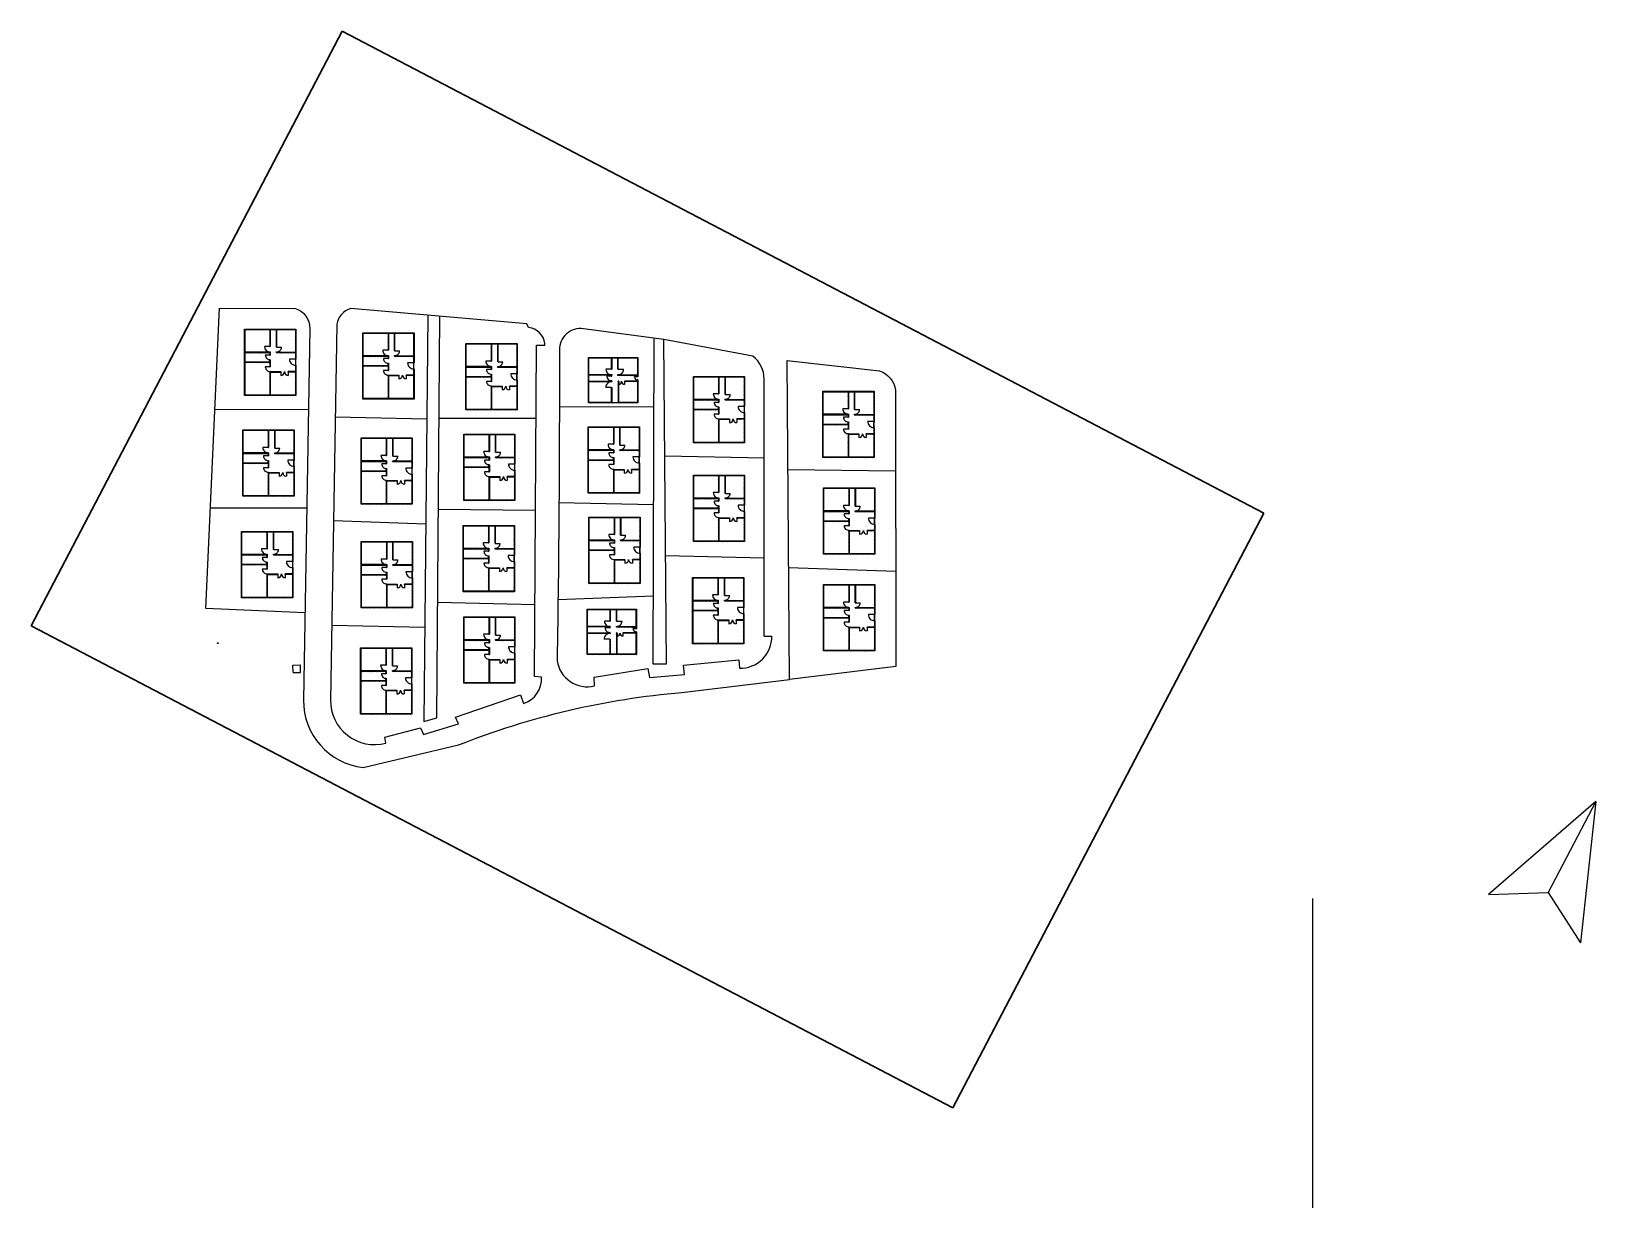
# Model space of a CAD drawing. Header units: millimetres. Extents: x 44 to 465, y 22 to 339.
import ezdxf

# ---------------------------------------------------------------- set-up
doc = ezdxf.new("R2010")
doc.units = ezdxf.units.MM
doc.layers.add('foto1', color=7, linetype='Continuous', lineweight=30)
doc.layers.add('urbanizacion', color=7, linetype='Continuous')
picture_1 = doc.add_image_def('image1.png', size_in_pixel=(1367, 882))
pattern_1 = [(45, (0.42773, 67.70808), (-0.070710678, 0.070710678), []), (45, (0.42973, 67.70808), (-0.070710678, 0.070710678), [])]

# ---------------------------------------------------------------- blocks, each defined once
blk = doc.blocks.new('Casa')
h = blk.add_hatch()
h.set_pattern_fill('JIS_LC_20', color=256, scale=0.05)
h.paths.add_polyline_path([(-3.93, -0.83, -0.030573), (-4.03, -0.82), (-4.03, -2.53), (-6.01, -2.53), (-6.01, -2.63), (-4.03, -2.63), (-4.03, -8.83), (-10.82, -8.83), (-10.82, -2.63), (-8, -2.63), (-8, -2.53), (-10.82, -2.53), (-10.82, -2.48), (-10.92, -2.48), (-10.92, -8.83), (-17.62, -8.83), (-17.62, -0.11), (-10.92, -0.11), (-10.92, -1.24), (-10.82, -1.24), (-10.82, 0.69), (-10.92, 0.69), (-10.92, -0.01), (-17.62, -0.01), (-17.62, 2.52), (-10.92, 2.52), (-10.92, 1.93), (-10.82, 1.93), (-10.82, 2.52), (-10.82, 2.77), (-10.92, 2.77), (-10.92, 2.72), (-17.62, 2.72), (-17.62, 8.81), (-10.92, 8.81), (-10.92, 4.21), (-10.82, 4.21), (-10.82, 8.81), (-9.16, 8.81), (-9.16, 4.01), (-9.06, 4.01), (-9.06, 8.81), (-4.03, 8.81), (-4.03, 2.62), (-9.16, 2.62), (-9.16, 2.77), (-9.26, 2.77), (-9.26, 2.62), (-9.26, 2.52), (-4.03, 2.52), (-4.03, 0.81, -0.030573), (-3.93, 0.81), (-3.93, 8.91), (-17.72, 8.91), (-17.72, -8.93), (-3.93, -8.93)])
h = blk.add_hatch()
h.set_pattern_fill('JIS_LC_20', color=256, scale=0.01)
edge = h.paths.add_edge_path()
edge.add_line((-9.16, 2.62), (-9.16, 2.52))
edge.add_line((-9.16, 2.52), (-4.03, 2.52))
edge.add_line((-4.03, 2.52), (-4.03, 0.81))
edge.add_arc((-3.93, -0.01), 0.82, 90, 97.0047, ccw=False)
edge.add_line((-3.93, 0.81), (-3.93, 8.91))
edge.add_line((-3.93, 8.91), (-17.72, 8.91))
edge.add_line((-17.72, 8.91), (-17.72, -8.93))
edge.add_line((-17.72, -8.93), (-3.93, -8.93))
edge.add_line((-3.93, -8.93), (-3.93, -0.83))
edge.add_arc((-3.93, -0.01), 0.82, 262.9953, 270, ccw=False)
edge.add_line((-4.03, -0.82), (-4.03, -2.53))
edge.add_line((-4.03, -2.53), (-6.01, -2.53))
edge.add_line((-6.01, -2.53), (-6.01, -2.63))
edge.add_line((-6.01, -2.63), (-4.03, -2.63))
edge.add_line((-4.03, -2.63), (-4.03, -8.83))
edge.add_line((-4.03, -8.83), (-10.82, -8.83))
edge.add_line((-10.82, -8.83), (-10.82, -2.63))
edge.add_line((-10.82, -2.63), (-8, -2.63))
edge.add_line((-8, -2.63), (-8, -2.53))
edge.add_line((-8, -2.53), (-10.82, -2.53))
edge.add_line((-10.82, -2.53), (-10.82, -2.48))
edge.add_line((-10.82, -2.48), (-10.92, -2.48))
edge.add_line((-10.92, -2.48), (-10.92, -8.83))
edge.add_line((-10.92, -8.83), (-17.62, -8.83))
edge.add_line((-17.62, -8.83), (-17.62, -0.11))
edge.add_line((-17.62, -0.11), (-10.92, -0.11))
edge.add_line((-10.92, -0.11), (-10.92, -1.24))
edge.add_line((-10.92, -1.24), (-10.82, -1.24))
edge.add_line((-10.82, -1.24), (-10.82, 0.69))
edge.add_line((-10.82, 0.69), (-10.92, 0.69))
edge.add_line((-10.92, 0.69), (-10.92, -0.01))
edge.add_line((-10.92, -0.01), (-17.62, -0.01))
edge.add_line((-17.62, -0.01), (-17.62, 2.52))
edge.add_line((-17.62, 2.52), (-10.92, 2.52))
edge.add_line((-10.92, 2.52), (-10.92, 1.93))
edge.add_line((-10.92, 1.93), (-10.82, 1.93))
edge.add_line((-10.82, 1.93), (-10.82, 2.52))
edge.add_line((-10.82, 2.52), (-10.82, 2.77))
edge.add_line((-10.82, 2.77), (-10.92, 2.77))
edge.add_line((-10.92, 2.77), (-10.92, 2.72))
edge.add_line((-10.92, 2.72), (-17.62, 2.72))
edge.add_line((-17.62, 2.72), (-17.62, 8.81))
edge.add_line((-17.62, 8.81), (-10.92, 8.81))
edge.add_line((-10.92, 8.81), (-10.92, 4.21))
edge.add_line((-10.92, 4.21), (-10.82, 4.21))
edge.add_line((-10.82, 4.21), (-10.82, 8.81))
edge.add_line((-10.82, 8.81), (-9.16, 8.81))
edge.add_line((-9.16, 8.81), (-9.16, 4.01))
edge.add_line((-9.16, 4.01), (-9.06, 4.01))
edge.add_line((-9.06, 4.01), (-9.06, 8.81))
edge.add_line((-9.06, 8.81), (-4.03, 8.81))
edge.add_line((-4.03, 8.81), (-4.03, 2.62))
edge.add_line((-4.03, 2.62), (-9.16, 2.62))
h = blk.add_hatch()
h.set_pattern_fill('JIS_LC_20', color=256, scale=0.005)
edge = h.paths.add_edge_path()
edge.add_line((-9.16, 2.62), (-9.16, 2.52))
edge.add_line((-9.16, 2.52), (-4.03, 2.52))
edge.add_line((-4.03, 2.52), (-4.03, 0.81))
edge.add_arc((-3.93, -0.01), 0.82, 90, 97.0047, ccw=False)
edge.add_line((-3.93, 0.81), (-3.93, 8.91))
edge.add_line((-3.93, 8.91), (-17.72, 8.91))
edge.add_line((-17.72, 8.91), (-17.72, -8.93))
edge.add_line((-17.72, -8.93), (-3.93, -8.93))
edge.add_line((-3.93, -8.93), (-3.93, -0.83))
edge.add_arc((-3.93, -0.01), 0.82, 262.9953, 270, ccw=False)
edge.add_line((-4.03, -0.82), (-4.03, -2.53))
edge.add_line((-4.03, -2.53), (-6.01, -2.53))
edge.add_line((-6.01, -2.53), (-6.01, -2.63))
edge.add_line((-6.01, -2.63), (-4.03, -2.63))
edge.add_line((-4.03, -2.63), (-4.03, -8.83))
edge.add_line((-4.03, -8.83), (-10.82, -8.83))
edge.add_line((-10.82, -8.83), (-10.82, -2.63))
edge.add_line((-10.82, -2.63), (-8, -2.63))
edge.add_line((-8, -2.63), (-8, -2.53))
edge.add_line((-8, -2.53), (-10.82, -2.53))
edge.add_line((-10.82, -2.53), (-10.82, -2.48))
edge.add_line((-10.82, -2.48), (-10.92, -2.48))
edge.add_line((-10.92, -2.48), (-10.92, -8.83))
edge.add_line((-10.92, -8.83), (-17.62, -8.83))
edge.add_line((-17.62, -8.83), (-17.62, -0.11))
edge.add_line((-17.62, -0.11), (-10.92, -0.11))
edge.add_line((-10.92, -0.11), (-10.92, -1.24))
edge.add_line((-10.92, -1.24), (-10.82, -1.24))
edge.add_line((-10.82, -1.24), (-10.82, 0.69))
edge.add_line((-10.82, 0.69), (-10.92, 0.69))
edge.add_line((-10.92, 0.69), (-10.92, -0.01))
edge.add_line((-10.92, -0.01), (-17.62, -0.01))
edge.add_line((-17.62, -0.01), (-17.62, 2.52))
edge.add_line((-17.62, 2.52), (-10.92, 2.52))
edge.add_line((-10.92, 2.52), (-10.92, 1.93))
edge.add_line((-10.92, 1.93), (-10.82, 1.93))
edge.add_line((-10.82, 1.93), (-10.82, 2.52))
edge.add_line((-10.82, 2.52), (-10.82, 2.77))
edge.add_line((-10.82, 2.77), (-10.92, 2.77))
edge.add_line((-10.92, 2.77), (-10.92, 2.72))
edge.add_line((-10.92, 2.72), (-17.62, 2.72))
edge.add_line((-17.62, 2.72), (-17.62, 8.81))
edge.add_line((-17.62, 8.81), (-10.92, 8.81))
edge.add_line((-10.92, 8.81), (-10.92, 4.21))
edge.add_line((-10.92, 4.21), (-10.82, 4.21))
edge.add_line((-10.82, 4.21), (-10.82, 8.81))
edge.add_line((-10.82, 8.81), (-9.16, 8.81))
edge.add_line((-9.16, 8.81), (-9.16, 4.01))
edge.add_line((-9.16, 4.01), (-9.06, 4.01))
edge.add_line((-9.06, 4.01), (-9.06, 8.81))
edge.add_line((-9.06, 8.81), (-4.03, 8.81))
edge.add_line((-4.03, 8.81), (-4.03, 2.62))
edge.add_line((-4.03, 2.62), (-9.16, 2.62))
for p, q in [((-10.92, 8.81), (-10.92, 4.21)), ((-10.82, 8.81), (-10.82, 4.21)), ((-9.16, 4.01), (-9.16, 8.81)), ((-9.06, 4.01), (-9.06, 8.81)), ((-3.93, 8.91), (-3.93, 6.5)), ((-10.92, 4.21), (-12.36, 4.21)), ((-10.92, 4.21), (-10.82, 4.21)), ((-10.92, 2.72), (-17.62, 2.72)), ((-10.92, 2.52), (-17.62, 2.52)), ((-10.92, 1.93), (-12.16, 1.93)), ((-10.92, 2.77), (-10.92, 2.72)), ((-10.92, 2.77), (-10.82, 2.77)), ((-10.92, 2.52), (-10.92, 1.93)), ((-10.92, 1.93), (-10.82, 1.93)), ((-10.92, -0.01), (-10.92, 0.69)), ((-10.92, 0.69), (-10.92, -0.01)), ((-10.92, 0.69), (-10.82, 0.69)), ((-10.82, 2.77), (-10.82, 1.93)), ((-10.82, 1.93), (-10.82, 2.52)), ((-10.82, -0.01), (-10.82, 0.69)), ((-10.82, 0.69), (-10.82, -1.24)), ((-9.16, 4.01), (-9.06, 4.01)), ((-9.16, 2.62), (-9.16, 2.77)), ((-9.16, 2.77), (-9.06, 2.77)), ((-9.16, 2.62), (-9.16, 2.52)), ((-4.03, 2.52), (-9.16, 2.52)), ((-9.06, 4.01), (-7.82, 4.01)), ((-9.06, 2.62), (-9.06, 2.77)), ((-4.03, 2.62), (-9.06, 2.62)), ((-4.03, 0.81), (-5.65, 0.81)), ((-10.92, -0.01), (-17.62, -0.01)), ((-10.92, -0.11), (-17.62, -0.11)), ((-10.92, -0.11), (-17.62, -0.11)), ((-10.92, -1.24), (-12.16, -1.24)), ((-10.92, -0.11), (-10.92, -1.24)), ((-10.92, -1.24), (-10.82, -1.24)), ((-10.92, -2.48), (-10.92, -8.83)), ((-10.92, -2.48), (-10.82, -2.48)), ((-10.82, -2.48), (-10.82, -2.53)), ((-10.82, -2.53), (-8, -2.53)), ((-9.33, -2.63), (-10.82, -2.63)), ((-10.82, -2.63), (-8, -2.63)), ((-10.82, -2.63), (-10.82, -8.83)), ((-8, -2.53), (-8, -2.63)), ((-8, -2.63), (-8, -3.53)), ((-4.03, -2.53), (-6.01, -2.53)), ((-6.01, -2.63), (-6.01, -2.53)), ((-4.03, -2.63), (-6.01, -2.63)), ((-6.01, -2.63), (-6.01, -3.53))]:
    blk.add_line(p, q)
for points in [[(-3.93, -0.83), (-3.93, -8.93), (-17.72, -8.93), (-17.72, 8.91), (-3.93, 8.91), (-3.93, 0.81)], [(-17.62, 2.72), (-17.62, 8.81), (-10.92, 8.81)], [(-10.82, 8.81), (-9.16, 8.81)], [(-9.06, 8.81), (-4.03, 8.81), (-4.03, 2.62)], [(-17.62, -0.01), (-17.62, 2.52)], [(-4.03, 2.52), (-4.03, 0.81)], [(-10.92, -8.83), (-17.62, -8.83), (-17.62, -0.11)], [(-4.03, -2.63), (-4.03, -8.83), (-10.82, -8.83)], [(-4.03, -0.82), (-4.03, -2.53)]]:
    blk.add_lwpolyline(points)
blk.add_lwpolyline([(-3.98, 0.81), (-4.03, 0.81), (-4.03, -0.82), (-3.98, -0.82)], close=True)
for centre, radius, start, end in [((-10.92, 4.21), 1.44, 180, 271.9898), ((-10.92, 1.93), 1.24, 180, 272.3109), ((-9.06, 4.01), 1.24, 267.663, 0), ((-4.03, 0.81), 1.63, 180, 271.7569), ((-3.93, -0.01), 0.82, 90, 97.0047), ((-10.92, -1.24), 1.24, 180, 272.3109), ((-8, -2.53), 0.995, 270, 0), ((-6.01, -2.53), 0.995, 180, 270), ((-3.93, -0.01), 0.82, 262.9953, 270)]:
    blk.add_arc(centre, radius, start, end)

msp = doc.modelspace()

# ---------------------------------------------------------------- hatches: boundary and pattern name
at = {"layer": 'urbanizacion'}
h = msp.add_hatch(dxfattribs=at)
h.set_pattern_fill('JIS_LC_20', color=256, scale=0.005)
h.set_pattern_definition(pattern_1)
h.paths.add_polyline_path([(193.75, 244.43), (199.86, 244.43), (199.86, 244.53), (199.86, 244.75), (199.76, 244.75), (199.76, 244.53), (193.75, 244.53), (193.75, 246.21), (199.76, 246.21), (199.76, 245.99), (199.86, 245.99), (199.86, 246.21), (199.86, 246.31), (193.75, 246.31), (193.75, 250.89), (199.76, 250.89), (199.76, 247.8), (199.86, 247.8), (199.86, 250.89), (201.54, 250.89), (201.54, 247.8), (201.64, 247.8), (201.64, 250.89), (206.82, 250.89), (206.82, 246.21), (205.62, 246.21), (201.64, 246.21), (201.64, 246.36), (201.54, 246.36), (201.54, 246.21), (201.54, 246.11), (205.62, 246.11), (206.92, 246.11), (206.92, 246.2), (206.92, 246.21), (206.92, 250.99), (193.65, 250.99), (193.65, 238.78), (206.92, 238.78), (206.92, 244.55), (206.92, 244.63), (203.33, 244.63), (203.33, 244.53), (206.82, 244.53), (206.82, 238.88), (201.69, 238.88), (201.69, 244.53), (201.74, 244.53), (201.74, 244.63), (201.59, 244.63), (201.59, 244.53), (201.59, 238.88), (199.86, 238.88), (199.86, 242.94), (199.76, 242.94), (199.76, 238.88), (193.75, 238.88)])
h = msp.add_hatch(dxfattribs=at)
h.set_pattern_fill('JIS_LC_20', color=256, scale=0.005)
h.set_pattern_definition(pattern_1)
h.paths.add_polyline_path([(206.92, 246.11), (206.92, 246.2), (206.92, 246.21), (206.92, 250.99), (193.65, 250.99), (193.65, 238.78), (206.92, 238.78), (206.92, 244.55), (206.92, 244.63), (206.92, 244.94), (206.82, 244.94), (206.82, 244.63), (203.33, 244.63), (203.33, 244.53), (206.82, 244.53), (206.82, 238.88), (201.69, 238.88), (201.69, 244.53), (201.74, 244.53), (201.74, 244.58), (201.74, 244.63), (201.59, 244.63), (201.59, 244.53), (201.59, 238.88), (199.86, 238.88), (199.86, 242.94), (199.76, 242.94), (199.76, 238.88), (193.75, 238.88), (193.75, 244.43), (199.86, 244.43), (199.86, 244.53), (199.86, 244.75), (199.76, 244.75), (199.76, 244.53), (193.75, 244.53), (193.75, 246.21), (199.76, 246.21), (199.76, 245.99), (199.81, 245.99), (199.86, 245.99), (199.86, 246.21), (199.86, 246.31), (199.81, 246.31), (193.75, 246.31), (193.75, 250.89), (199.76, 250.89), (199.76, 247.8), (199.86, 247.8), (199.86, 250.89), (201.54, 250.89), (201.54, 247.8), (201.64, 247.8), (201.64, 250.89), (206.82, 250.89), (206.82, 246.21), (205.62, 246.21), (201.64, 246.21), (201.64, 246.36), (201.59, 246.36), (201.54, 246.36), (201.54, 246.21), (201.54, 246.11), (205.62, 246.11), (206.82, 246.11), (206.82, 245.74), (206.92, 245.74)])
h = msp.add_hatch(dxfattribs=at)
h.set_pattern_fill('JIS_LC_20', color=256, scale=0.005)
h.paths.add_polyline_path([(193.32, 176.72), (199.43, 176.72), (199.43, 176.82), (199.43, 177.04), (199.33, 177.04), (199.33, 176.82), (193.32, 176.82), (193.32, 178.5), (199.33, 178.5), (199.33, 178.28), (199.43, 178.28), (199.43, 178.5), (199.43, 178.6), (193.32, 178.6), (193.32, 183.18), (199.33, 183.18), (199.33, 180.09), (199.43, 180.09), (199.43, 183.18), (201.11, 183.18), (201.11, 180.09), (201.21, 180.09), (201.21, 183.18), (206.39, 183.18), (206.39, 178.5), (205.19, 178.5), (201.21, 178.5), (201.21, 178.65), (201.11, 178.65), (201.11, 178.5), (201.11, 178.4), (205.19, 178.4), (206.49, 178.4), (206.49, 178.49), (206.49, 178.5), (206.49, 183.28), (193.22, 183.28), (193.22, 171.07), (206.49, 171.07), (206.49, 176.84), (206.49, 176.92), (202.9, 176.92), (202.9, 176.82), (206.39, 176.82), (206.39, 171.17), (201.27, 171.17), (201.27, 176.82), (201.32, 176.82), (201.32, 176.92), (201.17, 176.92), (201.17, 176.82), (201.17, 171.17), (199.43, 171.17), (199.43, 175.23), (199.33, 175.23), (199.33, 171.17), (193.32, 171.17)])
h = msp.add_hatch(dxfattribs=at)
h.set_pattern_fill('JIS_LC_20', color=256, scale=0.005)
h.paths.add_polyline_path([(206.49, 178.4), (206.49, 178.49), (206.49, 178.5), (206.49, 183.28), (193.22, 183.28), (193.22, 171.07), (206.49, 171.07), (206.49, 176.84), (206.49, 176.92), (206.49, 177.23), (206.39, 177.23), (206.39, 176.92), (202.9, 176.92), (202.9, 176.82), (206.39, 176.82), (206.39, 171.17), (201.27, 171.17), (201.27, 176.82), (201.32, 176.82), (201.32, 176.87), (201.32, 176.92), (201.17, 176.92), (201.17, 176.82), (201.17, 171.17), (199.43, 171.17), (199.43, 175.23), (199.33, 175.23), (199.33, 171.17), (193.32, 171.17), (193.32, 176.72), (199.43, 176.72), (199.43, 176.82), (199.43, 177.04), (199.33, 177.04), (199.33, 176.82), (193.32, 176.82), (193.32, 178.5), (199.33, 178.5), (199.33, 178.28), (199.38, 178.28), (199.43, 178.28), (199.43, 178.5), (199.43, 178.6), (199.38, 178.6), (193.32, 178.6), (193.32, 183.18), (199.33, 183.18), (199.33, 180.09), (199.43, 180.09), (199.43, 183.18), (201.11, 183.18), (201.11, 180.09), (201.21, 180.09), (201.21, 183.18), (206.39, 183.18), (206.39, 178.5), (205.19, 178.5), (201.21, 178.5), (201.21, 178.65), (201.16, 178.65), (201.11, 178.65), (201.11, 178.5), (201.11, 178.4), (205.19, 178.4), (206.39, 178.4), (206.39, 178.03), (206.49, 178.03)])

# ---------------------------------------------------------------- linework, layer by layer
for p, q in [((464.54, 131.57), (435.69, 106.5)), ((464.54, 131.57), (451.74, 107.09)), ((464.54, 131.57), (451.74, 107.09)), ((464.54, 131.57), (460.41, 93.57)), ((388.45, 22.3), (388.45, 105.47)), ((435.69, 106.5), (451.74, 107.09)), ((451.74, 107.09), (460.41, 93.57))]:
    msp.add_line(p, q)
for p, q in [((199.76, 250.89), (199.76, 247.8)), ((199.86, 250.89), (199.86, 247.8)), ((201.54, 247.8), (201.54, 250.89)), ((201.64, 247.8), (201.64, 250.89)), ((199.86, 246.31), (193.75, 246.31)), ((199.76, 246.21), (193.75, 246.21)), ((199.76, 244.53), (193.75, 244.53)), ((199.86, 244.43), (193.75, 244.43)), ((199.76, 247.8), (198.32, 247.8)), ((199.76, 245.99), (198.52, 245.99)), ((199.76, 247.8), (199.86, 247.8)), ((199.76, 245.99), (199.76, 246.21)), ((199.76, 245.99), (199.86, 245.99)), ((199.76, 244.53), (199.76, 244.75)), ((199.76, 244.75), (199.86, 244.75)), ((199.86, 246.36), (199.86, 246.21)), ((199.86, 245.99), (199.86, 246.21)), ((199.86, 244.53), (199.86, 244.75)), ((199.86, 244.53), (199.86, 244.43)), ((201.54, 247.8), (201.64, 247.8)), ((201.54, 246.21), (201.54, 246.36)), ((201.54, 246.36), (201.64, 246.36)), ((201.54, 246.11), (201.54, 246.21)), ((205.62, 246.11), (201.54, 246.11)), ((201.74, 244.63), (201.59, 244.63)), ((201.59, 244.53), (201.59, 244.63)), ((201.59, 244.53), (201.59, 238.88)), ((201.64, 247.8), (203.08, 247.8)), ((201.64, 246.21), (201.64, 246.36)), ((205.62, 246.21), (201.64, 246.21)), ((201.74, 244.53), (201.69, 244.53)), ((201.69, 244.53), (201.69, 238.88)), ((201.74, 244.53), (201.74, 244.63)), ((201.74, 244.53), (201.75, 243.71)), ((206.82, 244.63), (203.33, 244.63)), ((203.33, 244.63), (203.33, 244.53)), ((206.82, 244.53), (203.33, 244.53)), ((203.33, 244.53), (203.33, 243.73)), ((206.82, 246.11), (205.43, 246.11)), ((206.82, 246.21), (205.62, 246.21)), ((205.62, 246.11), (206.82, 246.11)), ((206.82, 245.74), (206.02, 245.74)), ((206.82, 246.11), (206.82, 245.74)), ((206.92, 245.74), (206.82, 245.74)), ((206.82, 244.63), (206.82, 244.94)), ((206.92, 244.94), (206.82, 244.94)), ((206.92, 246.19), (206.92, 246.21)), ((206.92, 246.2), (206.92, 246.11)), ((206.92, 246.11), (206.92, 245.74)), ((206.92, 246.11), (206.92, 245.74)), ((206.92, 244.94), (206.92, 244.63)), ((206.92, 244.94), (206.92, 244.63)), ((206.92, 244.53), (206.92, 244.63)), ((206.92, 244.53), (206.92, 244.55)), ((199.76, 242.94), (198.27, 242.94)), ((199.76, 242.94), (199.76, 238.88)), ((199.76, 242.94), (199.86, 242.94)), ((199.86, 242.94), (199.86, 238.88)), ((118.25, 236.95), (93.11, 236.9)), ((185.78, 237.83), (211.11, 237.72)), ((125.5, 235.02), (150.16, 234.5)), ((153.39, 234.68), (179.55, 234.68)), ((214.12, 224.52), (240.87, 223.96)), ((247.25, 220.85), (276.24, 220.52)), ((117.83, 210.43), (91.99, 210.43)), ((185.68, 211.95), (211.06, 211.4)), ((125.04, 207.16), (149.89, 206.27)), ((153.22, 210.22), (179.4, 209.89)), ((214.35, 197.75), (240.87, 197.07)), ((247.45, 194.51), (276.25, 193.54)), ((153.04, 185.19), (179.24, 184.52)), ((185.43, 185.87), (211, 186.89)), ((199.33, 183.18), (199.33, 180.09)), ((199.43, 183.28), (201.11, 183.28)), ((199.43, 183.18), (199.43, 180.09)), ((201.11, 180.09), (201.11, 183.18)), ((201.21, 180.09), (201.21, 183.18)), ((124.57, 178.95), (149.61, 178.41)), ((199.43, 178.6), (193.32, 178.6)), ((199.33, 178.5), (193.32, 178.5)), ((199.33, 176.82), (193.32, 176.82)), ((199.33, 180.09), (197.89, 180.09)), ((199.33, 178.28), (198.09, 178.28)), ((199.33, 180.09), (199.43, 180.09)), ((199.33, 178.28), (199.33, 178.5)), ((199.33, 178.28), (199.43, 178.28)), ((199.33, 176.82), (199.33, 177.04)), ((199.33, 177.04), (199.43, 177.04)), ((199.43, 178.65), (199.43, 178.5)), ((199.43, 178.28), (199.43, 178.5)), ((199.43, 176.82), (199.43, 177.04)), ((199.43, 176.82), (199.43, 176.72)), ((201.11, 180.09), (201.21, 180.09)), ((201.11, 178.5), (201.11, 178.65)), ((201.11, 178.65), (201.21, 178.65)), ((201.11, 178.4), (201.11, 178.5)), ((205.19, 178.4), (201.11, 178.4)), ((201.32, 176.92), (201.17, 176.92)), ((201.17, 176.82), (201.17, 176.92)), ((201.17, 176.82), (201.17, 171.17)), ((201.21, 180.09), (202.65, 180.09)), ((201.21, 178.5), (201.21, 178.65)), ((205.19, 178.5), (201.21, 178.5)), ((201.32, 176.82), (201.27, 176.82)), ((201.27, 176.82), (201.27, 171.17)), ((201.32, 176.82), (201.32, 176.92)), ((201.32, 176.82), (201.32, 176)), ((206.39, 176.92), (202.9, 176.92)), ((202.9, 176.92), (202.9, 176.82)), ((206.39, 176.82), (202.9, 176.82)), ((202.9, 176.82), (202.9, 176.03)), ((206.39, 178.4), (205.01, 178.4)), ((206.39, 178.5), (205.19, 178.5)), ((205.19, 178.4), (206.39, 178.4)), ((206.39, 178.03), (205.59, 178.03)), ((206.39, 178.4), (206.39, 178.03)), ((206.49, 178.03), (206.39, 178.03)), ((206.39, 176.92), (206.39, 177.23)), ((206.49, 177.23), (206.39, 177.23)), ((206.49, 178.48), (206.49, 178.5)), ((206.49, 178.49), (206.49, 178.4)), ((206.49, 178.4), (206.49, 178.03)), ((206.49, 178.4), (206.49, 178.03)), ((206.49, 177.23), (206.49, 176.92)), ((206.49, 177.23), (206.49, 176.92)), ((206.49, 176.82), (206.49, 176.92)), ((206.49, 176.82), (206.49, 176.84)), ((199.43, 176.72), (193.32, 176.72)), ((199.33, 175.23), (197.84, 175.23)), ((199.33, 175.23), (199.33, 171.17)), ((199.33, 175.23), (199.43, 175.23)), ((199.43, 175.23), (199.43, 171.17)), ((114.12, 168.26), (116.12, 168.29)), ((114.16, 166.26), (114.12, 168.26)), ((114.16, 166.26), (116.16, 166.29)), ((116.16, 166.29), (116.12, 168.29))]:
    msp.add_line(p, q, dxfattribs=at)
for points in [[(117.34, 182.3), (90.71, 183.5), (94.34, 264.26), (114.81, 264.15, -0.331376), (118.65, 258.81), (116.94, 158.84, 0.382222), (133.03, 140.69), (158.65, 146.76, -0.073889), (218.76, 160.88), (247.67, 164.33), (247.03, 250.21), (271.93, 247.43, -0.267492), (276.23, 242.23), (276.26, 167.85), (247.67, 164.33)], [(240.87, 176.06), (240.87, 245.17, 0.232798), (237.85, 251.3), (213.89, 255.8), (192.25, 258.7, 0.454416), (185.78, 253.03, -0.004545), (185.19, 169.4, 0.440637), (195.22, 162.64), (195.17, 165.01), (209.61, 167.33), (210, 164.89), (219.4, 165.73), (219.21, 168.22), (234.05, 169.65), (234.24, 167.39, 0.425469), (242.93, 176.06)]]:
    msp.add_lwpolyline(points, format="xyb", dxfattribs=at)
msp.add_lwpolyline([(139.07, 147.24), (138.8, 148.88), (148.41, 151.41), (149.22, 149.6), (158.67, 152.45), (157.84, 154.24), (175.36, 160.23), (176.16, 157.89, 0.332482), (181.01, 164.99), (179.12, 165.2), (179.67, 254.31), (181.84, 254.32), (181.84, 254.7, 0.358931), (177.5, 259.01), (177.06, 260.05), (129.66, 264.17, 0.286118), (125.91, 259.92), (124.24, 158.85, 0.497708)], format="xyb", close=True, dxfattribs=at)
for points in [[(150.43, 262.33), (149.37, 153.06), (152.82, 154.02), (153.59, 262.09)], [(211.15, 256.02), (210.96, 168.59), (214.61, 168.59), (213.85, 255.81)], [(206.92, 244.55), (206.92, 238.78), (193.65, 238.78), (193.65, 250.99), (206.92, 250.99), (206.92, 246.19)], [(193.75, 246.31), (193.75, 250.89), (199.76, 250.89)], [(199.86, 250.89), (201.54, 250.89)], [(201.64, 250.89), (206.82, 250.89), (206.82, 246.21)], [(193.75, 244.53), (193.75, 246.21)], [(199.76, 238.88), (193.75, 238.88), (193.75, 244.43)], [(206.82, 244.53), (206.82, 238.88), (201.69, 238.88)], [(206.49, 176.84), (206.49, 171.07), (193.22, 171.07), (193.22, 183.28), (206.49, 183.28), (206.49, 178.48)], [(193.32, 178.6), (193.32, 183.18), (199.33, 183.18)], [(199.43, 183.18), (201.11, 183.18)], [(201.21, 183.18), (206.39, 183.18), (206.39, 178.5)], [(193.32, 176.82), (193.32, 178.5)], [(206.39, 176.82), (206.39, 171.17), (201.27, 171.17)], [(199.33, 171.17), (193.32, 171.17), (193.32, 176.72)], [(240.87, 176.06), (242.93, 176.06)], [(201.17, 171.17), (199.43, 171.17)], [(129.86, 148.61), (129.86, 148.61), (129.22, 148.99)]]:
    msp.add_lwpolyline(points, dxfattribs=at)
msp.add_lwpolyline([(93.84, 174.2), (94, 174.2), (94, 174.07), (93.84, 174.07)], close=True, dxfattribs=at)
for centre, radius, start, end in [((199.76, 242.94), 1.49, 88.0783, 180), ((199.81, 247.8), 1.49, 180, 271.9231), ((199.76, 245.99), 1.24, 180, 272.3109), ((201.64, 247.8), 1.44, 268.0101, 0), ((201.72, 244.53), 0.818, 272.039, 3.5059), ((203.33, 244.53), 0.793, 176.3834, 270), ((206.82, 245.74), 0.798, 180, 273.5938), ((199.38, 180.09), 1.49, 180, 271.9231), ((199.33, 178.28), 1.24, 180, 272.3109), ((201.21, 180.09), 1.44, 268.0101, 0), ((201.29, 176.82), 0.818, 272.039, 3.5059), ((202.9, 176.82), 0.793, 176.3834, 270), ((206.39, 178.03), 0.798, 180, 273.5938), ((199.33, 175.23), 1.49, 88.0783, 180)]:
    msp.add_arc(centre, radius, start, end, dxfattribs=at)

# ---------------------------------------------------------------- block references
for p in [(118.85, 249.7), (150.62, 248.74), (178.36, 245.8), (239.54, 236.98), (274.36, 232.97), (118.38, 222.58), (211.24, 223.41), (150.15, 220.43), (177.77, 221.46), (239.54, 210.42), (274.55, 206.98), (211.43, 199.15), (118.04, 195.28), (177.65, 196.92), (150.18, 192.55), (239.35, 182.91), (274.55, 181), (177.77, 172.32), (150.06, 164)]:
    msp.add_blockref('Casa', p, dxfattribs=at)

# ---------------------------------------------------------------- pictures from other files: only their frames are drawn
at = {"layer": 'foto1'}
image = msp.add_image(picture_1, insert=(43.75, 178.76), size_in_units=(279.76, 180.5), rotation=-27.6055, dxfattribs=at)
image.dxf.flags = 7

doc.saveas('drawing.dxf')
